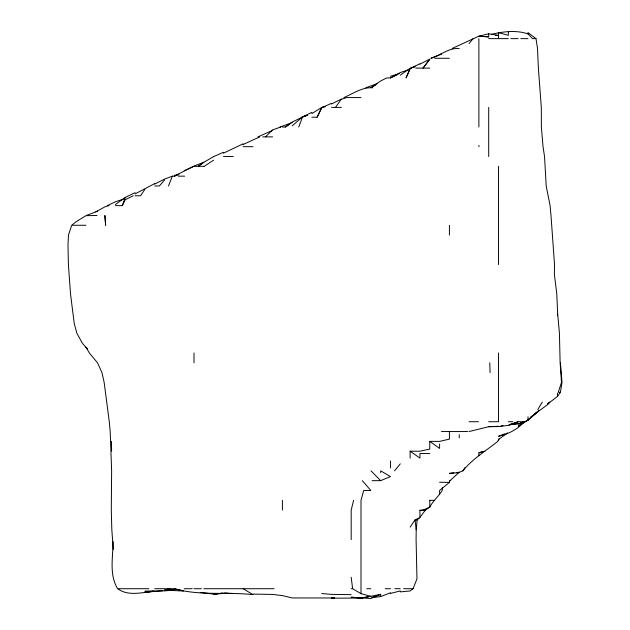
<?xml version="1.0" encoding="UTF-8"?>
<svg xmlns="http://www.w3.org/2000/svg" width="630" height="630" viewBox="0 0 630 630"><rect width="100%" height="100%" fill="white"/><g stroke="black" fill="none" stroke-linecap="round" stroke-linejoin="round"><path stroke-width="0.94" d="M442.386 487.541L442.213 490.487C438.535 496.448 432.904 500.889 429.762 507.245C423.769 509.599 422.147 516.419 417.139 519.955L416.194 529.783L416.091 539.603L416.966 578.891L413.059 588.719L410.114 590.971L400.294 591.877L400.294 590.94L390.474 593.436L390.474 592.791L380.654 596.618L371.724 597.618M113.093 541.572C113.014 557.172 109.029 574.639 117.629 588.719C128.26 596.468 141.852 592.515 153.83 591.2M537.815 411.752L547.635 404.617L549.762 402.082L547.635 403.995L557.463 396.427L560.432 392.262L562.007 382.434L560.456 362.793M353.619 500.315L351.178 510.135L351.178 539.603M498.527 440.338L499.141 438.574M115.432 205.624L122.33 205.624L125.252 197.45L135.08 192.654M298.738 127.039L302.069 118.219M168.486 185.984L172.352 176.156L174.368 176.156L178.833 174.589M410.114 68.977L406.035 77.931L410.114 68.316L400.294 75.112M311.889 117.219L317.103 117.219L321.717 107.431L311.889 113.565M122.33 205.624L125.252 199.678L133.245 195.804M317.103 117.219L321.717 107.927M537.815 409.445L542.312 402.082M537.815 411.697L538.815 410.099M456.553 472.563L459.238 472.256L462.877 470.846L464.94 467.57M144.9 189.323L140.522 195.804L135.08 195.804M410.114 527.105L415.044 519.955L419.942 517.474L419.942 510.331L422.801 510.135L429.762 507.245L429.857 500.315M335.499 107.399L341.358 99.067L331.537 104.029M429.762 59.378L423.029 68.103L429.762 59.11L419.942 64.15M469.059 43.565L473.122 38.635M394.522 470.846L400.294 463.845M462.877 470.846C472.563 458.805 485.919 450.899 497.787 441.378L498.527 439.449L507.591 432.889M164.548 180.015L159.358 185.984L154.728 185.984M265.474 136.868L272.601 129.882L280.728 127.039M459.238 472.256L450.009 480.666L450.466 480.666L449.41 480.895L449.41 482.407L439.59 490.487L439.59 494.369M523.601 421.73L518.175 424.029L527.995 420.407L537.359 411.91L530.877 417.06M292.241 125.827L302.069 117.219L311.889 112.29M533.901 414.579L537.603 411.91L525.593 421.73L518.175 426.132L524.286 421.73C517.663 429.392 508.308 434.094 498.527 436.251L504.78 433.763M530.948 417.06L537.587 411.91M282.421 127.039L285.28 127.039L292.241 122.062L302.069 117.219L307.424 115.322M115.432 204.474L125.252 197.45M204.167 166.336L213.664 160.162M285.28 127.039L289.926 124.055M213.664 156.602L203.836 162.249L198.214 166.336L203.836 162.288L194.016 165.989M135.08 193.914L154.728 183.574M193.441 166.336L174.368 176.156M375.74 85.05L370.826 87.751L380.654 80.979L386.757 77.931L390.474 77.931L396.727 75.057M390.474 77.931L400.294 72.537L408.334 69.891M95.791 211.814L105.612 206.506L109.092 205.624M154.728 184.094L164.548 179.093L172.352 176.156M243.133 144.522L259.773 136.868M343.909 97.571C353.154 93.571 362.195 87.042 372.692 87.751M223.485 153.161L243.133 143.813M107.352 205.624L115.432 201.75L123.472 199.143M419.942 63.748L410.87 68.103L414.493 66.922M257.985 136.868L272.601 130.355M439.59 54.637L441.37 54.164L430.888 58.283C440.433 55.393 448.836 47.707 459.238 48.463M184.196 170.698L194.016 166.336L203.836 166.336M331.537 103.312L322.324 107.399L325.088 106.627M452.206 48.463L478.879 36.146L488.699 36.871L488.699 33.768L498.527 35.445L495.582 35.304M213.861 156.508L223.485 152.263M280.035 127.039L292.241 122.559M372.109 480.666L380.654 480.666L390.474 476.556L380.654 470.846L380.654 472.579M86.365 215.452L97.571 211.215M377.079 83.703L365.762 87.751M522.782 421.73L518.175 421.73L508.347 425.4L498.527 426.581L488.699 426.707L469.059 431.55M372.613 597.106L380.654 594.358L380.654 596.618M302.069 116.999L307.424 115.219M478.879 455.805L478.879 452.836L482.982 451.474M509.245 424.651L518.175 421.73M410.595 68.103L415.272 66.63M341.358 99.272L346.831 97.571L361.006 97.571M390.474 76.23L399.404 73.671M174.368 175.463L178.833 174.211M478.879 452.836L484.895 451.198M321.82 107.399L325.356 106.462M478.879 36.249L488.699 33.768M491.384 34.343C503.291 31.516 516.167 29.925 527.995 33.894L532.539 38.635L535.988 38.635L537.508 48.463L538.374 68.103L541.312 107.399L541.375 127.039L543.036 146.688L544.533 156.508L546.21 185.984L550.084 205.624L550.99 215.452L554.526 264.561L554.369 274.389L556.802 294.029L557.66 313.677L559.432 333.325L560.125 362.793L561.495 382.434L558.282 392.262L560.432 392.262M501.204 425.864L502.992 425.604M509.245 424.825L518.175 423.644L509.245 424.73M152.94 591.31L144.9 592.342L162.761 590.649M453.876 472.862L449.41 473.374L459.238 472.61M252.953 594.09L272.601 594.421L282.421 595.586L292.241 597.949L334.215 597.972M228.399 593.169L213.664 594.09L200.269 592.452M488.699 426.707L498.527 426.242M334.483 597.768L331.537 597.909L334.483 597.886M154.728 591.287L144.9 591.294L164.548 590.877L174.368 590.074L164.548 590.066L174.368 590.357L168.029 588.719L174.368 590.609L183.212 590.995M419.942 510.331L425.313 510.135M226.43 593.145L223.485 593.24L232.328 593.342M429.762 500.338L434.259 500.315M488.699 38.635L508.347 38.635M510.835 38.635L518.175 38.635M520.742 38.635L527.995 38.635M434.779 58.283L449.41 58.283M415.792 68.103L429.762 68.103M331.537 107.399L341.358 107.399M262.773 136.868L272.601 136.868M243.133 146.688L252.953 146.688M223.485 156.508L233.305 156.508M178.306 176.156L184.7 176.156M97.067 215.452L85.963 215.704L76.143 221.673L71.718 225.272L68.457 235.092L67.993 244.92L68.402 264.561L70.528 294.029L74.238 323.497L76.899 333.325L82.349 343.145L87.231 348.949M72.71 225.272L85.963 225.272M469.059 421.73L478.516 421.73M488.699 421.73L498.527 421.73L498.527 352.965M508.347 421.73L512.781 421.73M441.48 431.55L467.704 431.55M410.114 458.183L410.114 451.198L419.942 451.198L429.762 449.08L429.762 441.378L439.59 441.378L449.41 439.134L449.41 431.55M429.762 453.545L419.942 453.545L419.942 458.089L410.114 451.198M417.139 519.955L415.044 519.955L416.194 529.783M118.55 588.719L148.814 588.719M154.728 588.719L174.368 588.719L183.298 590.822M184.196 588.719L192.284 588.719M194.016 588.719L201.364 588.719M203.836 588.719L274.113 588.719M351.178 588.719L352.627 588.719L361.006 593.673L370.826 596.303L380.654 594.358L370.826 598.5L351.178 597.216L361.006 598.153L370.826 596.303L361.006 598.051L331.537 598.169M366.786 588.719L370.826 588.719M385.229 588.719L390.474 588.719M394.782 588.719L400.294 588.719M403.633 588.719L413.059 588.719M351.178 594.641L331.537 594.397L321.717 593.531M439.59 482.233L449.41 482.407M479.863 36.312L488.699 36.871M174.368 588.719C199.804 596.011 226.839 591.759 252.953 594.625L243.133 588.719M429.762 441.378L439.59 448.418L439.59 443.93M535.988 38.635L527.995 32.595L527.995 33.894M371.007 470.846L380.654 480.666M362.297 480.666L370.826 490.487L363.691 490.487L361.006 500.315L361.006 593.673M87.231 348.571L85.963 347.099L89.318 352.965L97.5 362.793L101.95 372.613L104.155 382.434L109.297 421.73L110.195 431.55L111.628 470.846L111.297 510.135L111.825 529.783L113.282 549.423M352.627 588.719L351.178 577.237M478.879 145.491L479.013 146.688M489.77 362.793L490.053 372.613M111.439 441.378L111.597 451.198M557.463 313.677L557.463 315.646M557.463 393.089L557.463 396.427M527.995 416.761L527.995 420.407M508.347 31.76L508.347 35.304L498.527 32.658L498.527 38.635M498.527 166.336L498.527 264.561M488.699 107.399L488.699 156.508M478.879 38.635L478.879 127.039M459.238 434.645L459.238 437.929M449.41 225.272L449.41 235.092M390.474 461.018L390.474 467.948M282.421 500.315L282.421 510.135M194.016 352.965L194.016 362.793M222.595 593.161L213.664 594.114L222.595 593.153M105.612 224.808L104.879 215.452L105.612 225.272L105.612 224.808"/></g></svg>
